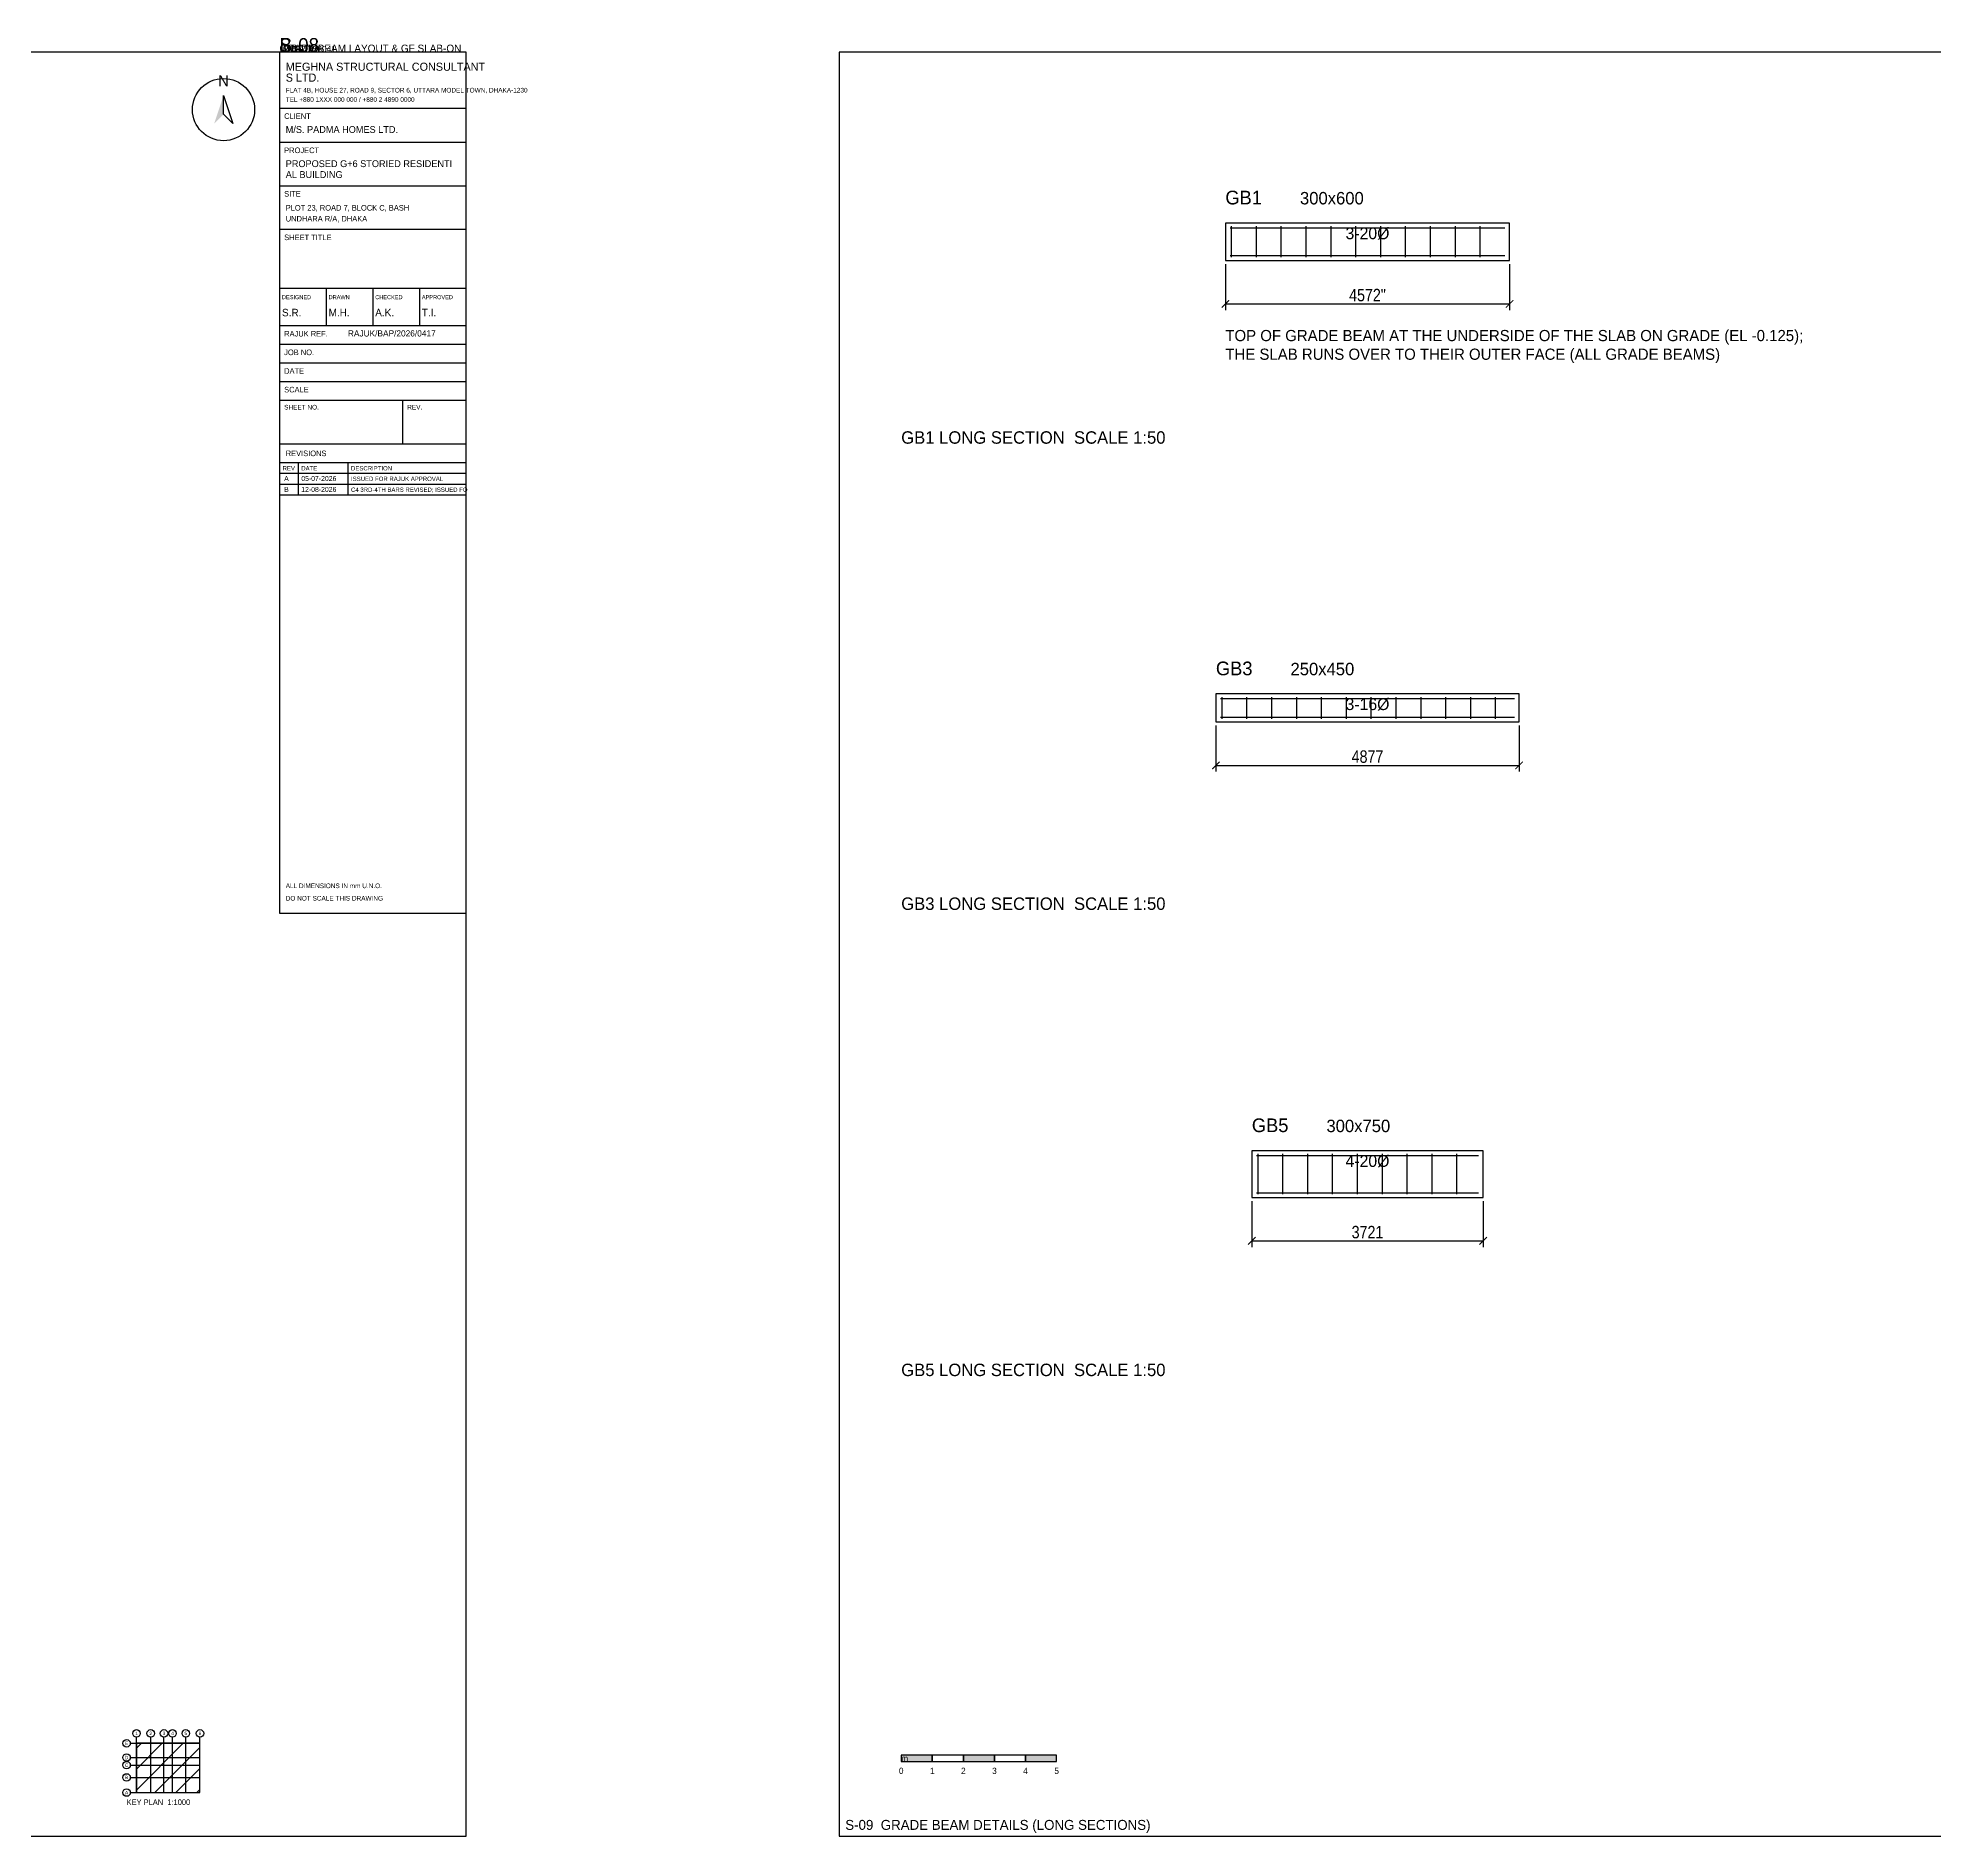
# Model space of a CAD drawing. Extents: x 1000 to 743527, y -207200 to 58857.
# Drawn here: x 69328 to 130327, y -68400 to -10543 of the extents above; entities that cross this region are included whole.
import ezdxf
from ezdxf.enums import TextEntityAlignment as Align

# ---------------------------------------------------------------- set-up
doc = ezdxf.new("R2010")
doc.units = 0
for name, color, linetype in [('Arrow', 7, 'Continuous'), ('Beam Line', 4, 'Continuous'), ('Dimension', 6, 'Continuous'), ('Grid', 8, 'Continuous'), ('Grid Circle', 8, 'Continuous'), ('Grid text', 7, 'Continuous'), ('Hatch', 9, 'Continuous'), ('Rod-1', 6, 'Continuous'), ('Rod-2', 2, 'Continuous'), ('Rod-Stirrup', 3, 'Continuous'), ('Sheet', 7, 'Continuous'), ('Text-1', 7, 'Continuous'), ('Text-2', 7, 'Continuous'), ('TITLE', 7, 'Continuous')]:
    doc.layers.add(name, color=color, linetype=linetype)
doc.styles.add('OpenSansCondensed-Light', font='OpenSansCondensed-Light.ttf')
doc.dimstyles.new('EZDXF', dxfattribs={"dimtxt": 0.25, "dimasz": 0.175, "dimexe": 0.375, "dimexo": 0.125, "dimgap": 0.1, "dimtad": 1, "dimlfac": 100, "dimzin": 12, "dimdsep": 46, "dimtxsty": 'OpenSansCondensed-Light', "dimblk": 'ARCHTICK', "dimcen": 2.5, "dimazin": 3, "dimtfac": 0.5, "dimtmove": 2, "dimatfit": 3})

# ---------------------------------------------------------------- blocks, each defined once
blk = doc.blocks.new('TITLE_BLOCK')
at = {"layer": 'TITLE'}
for p, q in [((0, -18), (60, -18)), ((0, -29), (60, -29)), ((0, -43), (60, -43)), ((0, -57), (60, -57)), ((0, -76), (60, -76)), ((0, -76), (0, -88)), ((15, -76), (15, -88)), ((30, -76), (30, -88)), ((45, -76), (45, -88)), ((0, -88), (60, -88)), ((0, -94), (60, -94)), ((0, -100), (60, -100)), ((0, -106), (60, -106)), ((0, -112), (60, -112)), ((39.6, -112), (39.6, -126)), ((0, -126), (60, -126)), ((0, -132), (60, -132)), ((0, -132), (60, -132)), ((6, -132), (6, -142.5)), ((22, -132), (22, -142.5)), ((0, -135.5), (60, -135.5)), ((0, -139), (60, -139)), ((0, -142.5), (60, -142.5))]:
    blk.add_line(p, q, dxfattribs=at)
blk.add_lwpolyline([(0, -277), (60, -277), (60, 0), (0, 0)], close=True, dxfattribs=at)
at = {"layer": 'Text-1'}
for tag, height in [('JOBNO', 2), ('SCALE', 2), ('SHEETTITLE', 2.4), ('SHEETTITLE2', 2.4), ('DATE', 2), ('SHEETNO', 4.5), ('REV', 4.5)]:
    blk.add_attdef(tag, (0, 0), '', height=height, dxfattribs=at)
at = {"layer": 'TITLE'}
for s, height, p in [('MEGHNA STRUCTURAL CONSULTANT', 2.6, (2, -6)), ('S LTD.', 2.6, (2, -9.5)), ('FLAT 4B, HOUSE 27, ROAD 9, SECTOR 6, UTTARA MODEL TOWN, DHAKA-1230', 1.5, (2, -13)), ('TEL +880 1XXX 000 000 / +880 2 4890 0000', 1.5, (2, -16)), ('CLIENT', 1.8, (1.5, -21.5)), ('M/S. PADMA HOMES LTD.', 2.2, (2, -26)), ('PROJECT', 1.8, (1.5, -32.5)), ('PROPOSED G+6 STORIED RESIDENTI', 2.2, (2, -37)), ('AL BUILDING', 2.2, (2, -40.5)), ('SITE', 1.8, (1.5, -46.5)), ('UNDHARA R/A, DHAKA', 1.8, (2, -54.5)), ('PLOT 23, ROAD 7, BLOCK C, BASH', 1.8, (2, -51)), ('SHEET TITLE', 1.8, (1.5, -60.5)), ('DESIGNED', 1.3, (0.8, -79.5)), ('DRAWN', 1.3, (15.8, -79.5)), ('CHECKED', 1.3, (30.8, -79.5)), ('APPROVED', 1.3, (45.8, -79.5)), ('S.R.', 2.4, (0.8, -85)), ('M.H.', 2.4, (15.8, -85)), ('A.K.', 2.4, (30.8, -85)), ('T.I.', 2.4, (45.8, -85)), ('RAJUK REF.', 1.8, (1.5, -91.5)), ('RAJUK/BAP/2026/0417', 2, (22, -91.5)), ('JOB NO.', 1.8, (1.5, -97.5)), ('DATE', 1.8, (1.5, -103.5)), ('SCALE', 1.8, (1.5, -109.5)), ('SHEET NO.', 1.5, (1.5, -115)), ('REV.', 1.5, (41.1, -115)), ('REV', 1.4, (1, -134.6)), ('REVISIONS', 1.8, (2, -130)), ('DATE', 1.4, (7, -134.6)), ('DESCRIPTION', 1.4, (23, -134.6)), ('ALL DIMENSIONS IN mm U.N.O.', 1.5, (2, -269)), ('DO NOT SCALE THIS DRAWING', 1.5, (2, -273))]:
    blk.add_text(s, height=height, dxfattribs=at).set_placement(p)
blk = doc.blocks.new('NORTH_ARROW')
at = {"layer": 'Arrow'}
blk.add_lwpolyline([(0, 0), (3, -9), (0, -6)], close=True, dxfattribs=at)
blk.add_circle((0, -4.5), 10, dxfattribs=at)
blk.add_solid([(0, 0), (-3, -9), (0, -6)], dxfattribs=at)
at = {"layer": 'Text-1'}
blk.add_text('N', height=3.5, dxfattribs=at).set_placement((0, 3), align=Align.CENTER)
blk = doc.blocks.new('KEY_PLAN')
at = {"layer": 'Grid'}
for p, q in [((-2, 15.8496), (20.4216, 15.8496)), ((0, 0), (0, 17.8496)), ((4.572, 0), (4.572, 17.8496)), ((8.8392, 0), (8.8392, 17.8496)), ((11.5824, 0), (11.5824, 17.8496)), ((15.8496, 0), (15.8496, 17.8496)), ((20.4216, 0), (20.4216, 17.8496)), ((-2, 11.2776), (20.4216, 11.2776)), ((-2, 8.8392), (20.4216, 8.8392)), ((-2, 4.8768), (20.4216, 4.8768)), ((-2, 0), (20.4216, 0))]:
    blk.add_line(p, q, dxfattribs=at)
at = {"layer": 'Grid Circle'}
for centre in [(0, 19.0496), (4.572, 19.0496), (8.8392, 19.0496), (11.5824, 19.0496), (15.8496, 19.0496), (20.4216, 19.0496), (-3.2, 15.8496), (-3.2, 11.2776), (-3.2, 8.8392), (-3.2, 4.8768), (-3.2, 0)]:
    blk.add_circle(centre, 1.2, dxfattribs=at)
at = {"layer": 'Sheet'}
blk.add_lwpolyline([(0, 0), (20.4216, 0), (20.4216, 15.8496), (0, 15.8496)], close=True, dxfattribs=at)
at = {"layer": 'Grid text'}
for s, p in [('1', (0, 19.0496)), ('2', (4.572, 19.0496)), ('3', (8.8392, 19.0496)), ('4', (11.5824, 19.0496)), ('5', (15.8496, 19.0496)), ('6', (20.4216, 19.0496)), ('E', (-3.2, 15.8496)), ('C', (-3.2, 8.8392)), ('D', (-3.2, 11.2776)), ('A', (-3.2, 0)), ('B', (-3.2, 4.8768))]:
    blk.add_text(s, height=1.1, dxfattribs=at).set_placement(p, align=Align.MIDDLE_CENTER)
at = {"layer": 'Sheet'}
blk.add_text('KEY PLAN  1:1000', height=1.8, dxfattribs=at).set_placement((-3.2, -4))
blk = doc.blocks.new('SCALE_BAR')
at = {"layer": 'Sheet'}
h = blk.add_hatch(color=7, dxfattribs=at)
h.dxf.hatch_style = 1
h.paths.add_polyline_path([(0, 0), (10, 0), (10, 2), (0, 2)])
h = blk.add_hatch(color=7, dxfattribs=at)
h.dxf.hatch_style = 1
h.paths.add_polyline_path([(20, 0), (30, 0), (30, 2), (20, 2)])
h = blk.add_hatch(color=7, dxfattribs=at)
h.dxf.hatch_style = 1
h.paths.add_polyline_path([(40, 0), (50, 0), (50, 2), (40, 2)])
for points in [[(0, 0), (10, 0), (10, 2), (0, 2)], [(10, 0), (20, 0), (20, 2), (10, 2)], [(20, 0), (30, 0), (30, 2), (20, 2)], [(30, 0), (40, 0), (40, 2), (30, 2)], [(40, 0), (50, 0), (50, 2), (40, 2)]]:
    blk.add_lwpolyline(points, close=True, dxfattribs=at)
for s, p in [('0', (0, -4)), ('1', (10, -4)), ('2', (20, -4)), ('3', (30, -4)), ('4', (40, -4)), ('5', (50, -4))]:
    blk.add_text(s, height=2, dxfattribs=at).set_placement(p, align=Align.CENTER)
at = {"layer": 'Text-1'}
blk.add_attdef('UNIT', (0, 0), '', height=2, dxfattribs=at)
blk = doc.blocks.new('_ARCHTICK')
at = {"color": 0, "linetype": 'BYBLOCK', "const_width": 0.15}
blk.add_lwpolyline([(-0.5, -0.5), (0.5, 0.5)], dxfattribs=at)

msp = doc.modelspace()

# ---------------------------------------------------------------- hatches: boundary and pattern name
at = {"layer": 'Hatch'}
h = msp.add_hatch(dxfattribs=at)
h.set_pattern_fill('ANSI31', scale=150)
h.paths.add_polyline_path([(72500, -67000), (74542.2, -67000), (74542.2, -65415), (72500, -65415)])

# ---------------------------------------------------------------- linework, layer by layer
at = {"layer": 'Beam Line'}
for points in [[(107528, -17700), (116672, -17700), (116672, -16500), (107528, -16500)], [(107223.2, -32550), (116976.8, -32550), (116976.8, -31650), (107223.2, -31650)], [(108379.4, -47850), (115820.6, -47850), (115820.6, -46350), (108379.4, -46350)]]:
    msp.add_lwpolyline(points, close=True, dxfattribs=at)
at = {"layer": 'Rod-1'}
for p, q in [((107680, -17548), (116520, -17548)), ((107375.2, -32398), (116824.8, -32398)), ((108531.4, -47698), (115668.6, -47698))]:
    msp.add_line(p, q, dxfattribs=at)
at = {"layer": 'Rod-2'}
for p, q in [((107680, -16652), (116520, -16652)), ((107375.2, -31802), (116824.8, -31802)), ((108531.4, -46502), (115668.6, -46502))]:
    msp.add_line(p, q, dxfattribs=at)
at = {"layer": 'Rod-Stirrup'}
for p, q in [((107728, -17600), (107728, -16600)), ((108528, -17600), (108528, -16600)), ((109328, -17600), (109328, -16600)), ((110128, -17600), (110128, -16600)), ((110928, -17600), (110928, -16600)), ((111728, -17600), (111728, -16600)), ((112528, -17600), (112528, -16600)), ((113328, -17600), (113328, -16600)), ((114128, -17600), (114128, -16600)), ((114928, -17600), (114928, -16600)), ((115728, -17600), (115728, -16600)), ((107423.2, -32450), (107423.2, -31750)), ((108223.2, -32450), (108223.2, -31750)), ((109023.2, -32450), (109023.2, -31750)), ((109823.2, -32450), (109823.2, -31750)), ((110623.2, -32450), (110623.2, -31750)), ((111423.2, -32450), (111423.2, -31750)), ((112223.2, -32450), (112223.2, -31750)), ((113023.2, -32450), (113023.2, -31750)), ((113823.2, -32450), (113823.2, -31750)), ((114623.2, -32450), (114623.2, -31750)), ((115423.2, -32450), (115423.2, -31750)), ((116223.2, -32450), (116223.2, -31750)), ((108579.4, -47750), (108579.4, -46450)), ((109379.4, -47750), (109379.4, -46450)), ((110179.4, -47750), (110179.4, -46450)), ((110979.4, -47750), (110979.4, -46450)), ((111779.4, -47750), (111779.4, -46450)), ((112579.4, -47750), (112579.4, -46450)), ((113379.4, -47750), (113379.4, -46450)), ((114179.4, -47750), (114179.4, -46450)), ((114979.4, -47750), (114979.4, -46450))]:
    msp.add_line(p, q, dxfattribs=at)
at = {"layer": 'Sheet'}
for points in [[(1000, -68400), (83100, -68400), (83100, -11000), (1000, -11000)], [(95100, -68400), (177200, -68400), (177200, -11000), (95100, -11000)]]:
    msp.add_lwpolyline(points, close=True, dxfattribs=at)

# ---------------------------------------------------------------- block references
at = {"layer": 'Arrow', "xscale": 100, "yscale": 100}
msp.add_blockref('NORTH_ARROW', (75300, -12400), dxfattribs=at)
at = {"layer": 'Sheet', "xscale": 100, "yscale": 100}
msp.add_blockref('KEY_PLAN', (72500, -67000), dxfattribs=at)
msp.add_blockref('SCALE_BAR', (97100, -66000), dxfattribs=at).add_auto_attribs({'UNIT': 'm'})
at = {"layer": 'TITLE', "xscale": 100, "yscale": 100}
msp.add_blockref('TITLE_BLOCK', (77100, -11000), dxfattribs=at).add_auto_attribs({'SHEETTITLE': 'GRADE BEAM LAYOUT & GF SLAB-ON', 'SHEETTITLE2': '-GRADE', 'JOBNO': 'MSC-2026-041', 'DATE': '12-08-2026', 'SCALE': '1:100', 'SHEETNO': 'S-08', 'REV': 'B'})

# ---------------------------------------------------------------- texts
at = {"layer": 'Sheet'}
for s, height, p in [('GB1 LONG SECTION  SCALE 1:50', 400, (97100, -23600)), ('GB3 LONG SECTION  SCALE 1:50', 400, (97100, -38600)), ('GB5 LONG SECTION  SCALE 1:50', 400, (97100, -53600)), ('S-09  GRADE BEAM DETAILS (LONG SECTIONS)', 320, (95300, -68200))]:
    msp.add_text(s, height=height, dxfattribs=at).set_placement(p)
at = {"layer": 'Text-1'}
for s, height, p in [('GB1', 440, (107528, -15900)), ('300x600', 400, (109928, -15900)), ('GB3', 440, (107223.2, -31050)), ('250x450', 400, (109623.2, -31050)), ('GB5', 440, (108379.4, -45750)), ('300x750', 400, (110779.4, -45750))]:
    msp.add_text(s, height=height, dxfattribs=at).set_placement(p)
at = {"layer": 'Text-2'}
for s, p in [('3-20%%C', (112100, -17020)), ('3-16%%C', (112100, -32170)), ('4-20%%C', (112100, -46870))]:
    msp.add_text(s, height=380, dxfattribs=at).set_placement(p, align=Align.CENTER)
for s, p in [('TOP OF GRADE BEAM AT THE UNDERSIDE OF THE SLAB ON GRADE (EL -0.125);', (107528, -20300)), ('THE SLAB RUNS OVER TO THEIR OUTER FACE (ALL GRADE BEAMS)', (107528, -20900))]:
    msp.add_text(s, height=360, dxfattribs=at).set_placement(p)
at = {"layer": 'TITLE'}
for s, height, p in [('A', 160, (77250, -24800)), ('B', 160, (77250, -25150)), ('05-07-2026', 160, (77800, -24800)), ('12-08-2026', 160, (77800, -25150)), ('C4 3RD-4TH BARS REVISED; ISSUED FO', 140, (79400, -25150)), ('ISSUED FOR RAJUK APPROVAL', 140, (79400, -24800))]:
    msp.add_text(s, height=height, dxfattribs=at).set_placement(p)

# ---------------------------------------------------------------- dimensions: what is measured, and where the dimension line sits
at = {"layer": 'Dimension'}
msp.add_linear_dim(base=(107528, -19100), p1=(107528, -17700), p2=(116672, -17700), text='<>"', dimstyle='EZDXF', override={"dimtxt": 400, "dimasz": 240, "dimexe": 200, "dimexo": 120, "dimgap": 80, "dimtad": 1, "dimtih": 1, "dimtoh": 1, "dimdec": 0, "dimlfac": 0.5}, dxfattribs=at).render()
for base, p1, p2 in [((107223.2, -33950), (107223.2, -32550), (116976.8, -32550)), ((108379.4, -49250), (108379.4, -47850), (115820.6, -47850))]:
    msp.add_linear_dim(base=base, p1=p1, p2=p2, dimstyle='EZDXF', override={"dimtxt": 400, "dimasz": 240, "dimexe": 200, "dimexo": 120, "dimgap": 80, "dimtad": 1, "dimtih": 1, "dimtoh": 1, "dimdec": 0, "dimlfac": 0.5}, dxfattribs=at).render()

doc.saveas('drawing.dxf')
